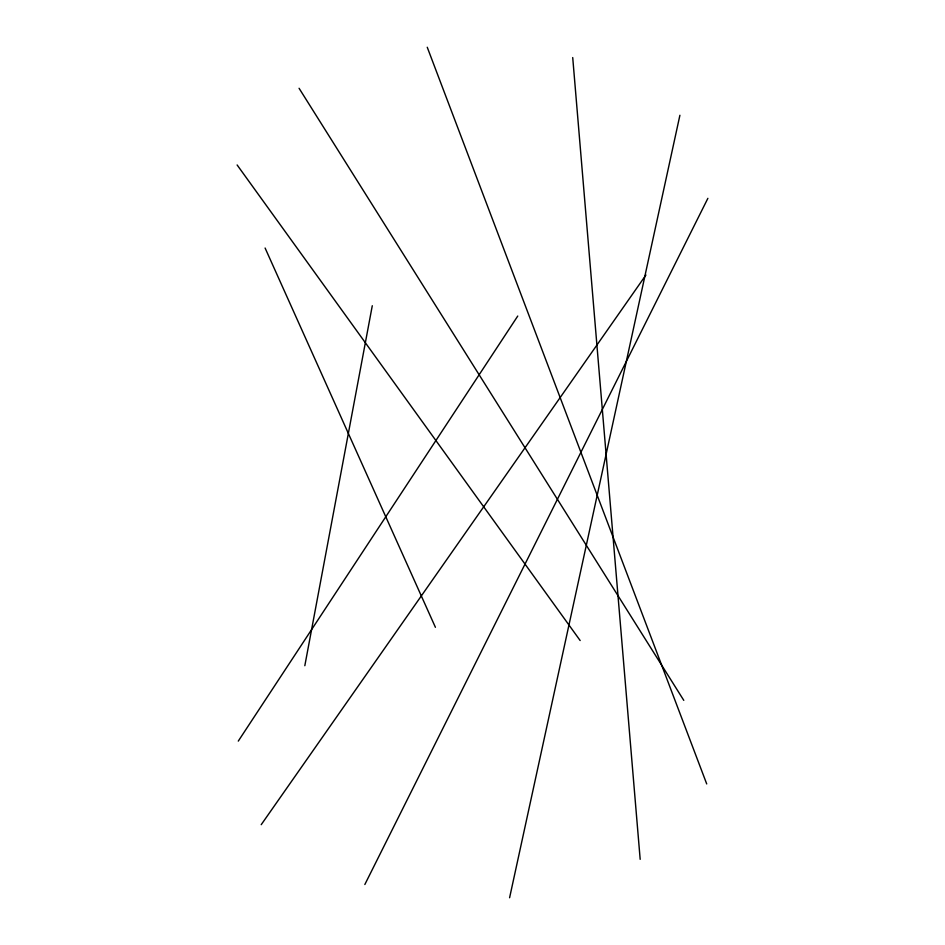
<?xml version="1.0" encoding="UTF-8"?>
<svg xmlns="http://www.w3.org/2000/svg" width="945" height="945" viewBox="0 0 945 945"><rect width="100%" height="100%" fill="white"/><g stroke="black" fill="none" stroke-linecap="round" stroke-linejoin="round"><path stroke-width="1.42" d="M304.822 665.717L372.283 305.731M509.591 897.75L679.904 115.266M364.841 884.508L707.876 198.332M238.282 741.104L517.754 316.043M261.21 824.678L645.931 275.019M237.124 164.962L580.159 640.533M299.069 88.275L683.79 700.363M265.096 248.027L435.409 627.303M427.246 47.25L706.718 783.937M572.717 57.562L640.178 859.336"/></g></svg>
